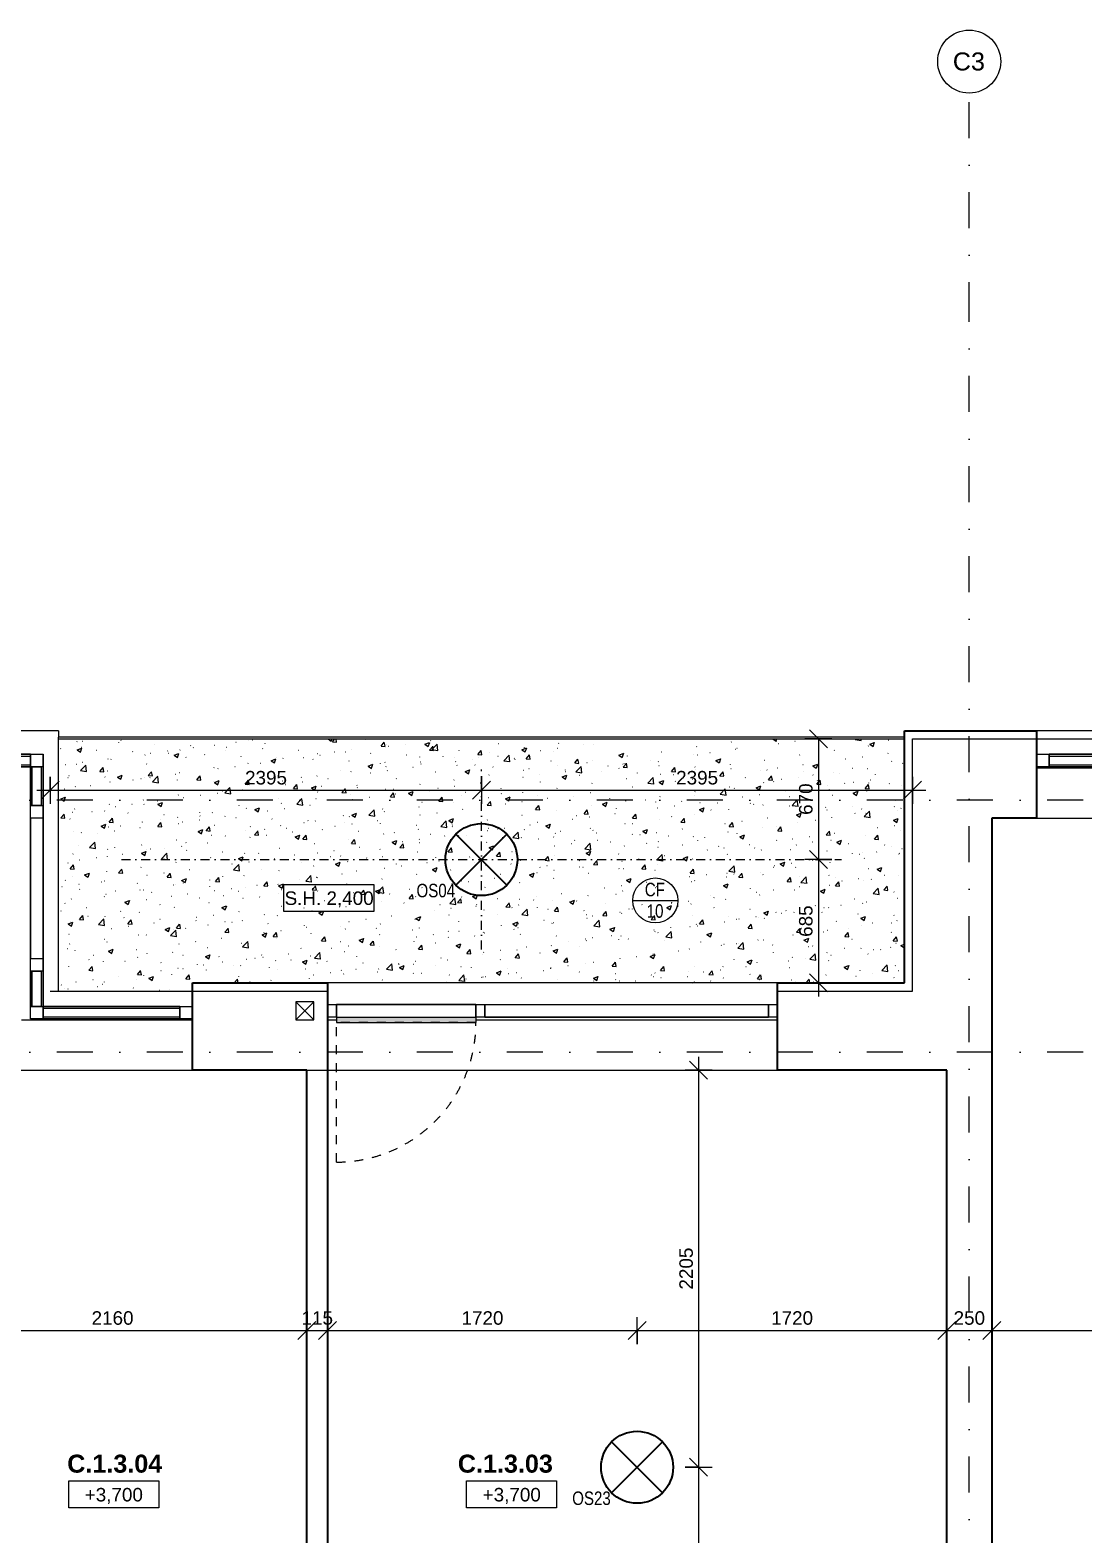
# Model space of a CAD drawing. Header units: millimetres. Extents: x -48113 to -1543, y -7799 to 11925.
# Drawn here: x -42052 to -36203, y 3573 to 11925 of the extents above; entities that cross this region are included whole.
import ezdxf

# ---------------------------------------------------------------- set-up
doc = ezdxf.new("R2010")
doc.units = ezdxf.units.MM
for name, pattern in [('ABMV_DashDot_2_2mm-S0_6mm', [110, 50, -30, 0, -30]), ('HA_Dash_2mm-S1mm', [100, 50, -50]), ('HA_DashDot_10mm-S3mm', [500, 200, -150, 0, -150])]:
    doc.linetypes.add(name, pattern=pattern)
for name, color, linetype, lineweight in [('-UNDERLAY_A-GLAZ-CWMG-OTLN', 9, 'Continuous', 5), ('A-____-____-DIMS', 9, 'Continuous', 5), ('A-____-____-DIMS-50', 9, 'Continuous', 5), ('A-AREA-____-IDEN', 9, 'Continuous', 9), ('A-CLNG-____-IDEN', 9, 'Continuous', 9), ('A-CLNG-____-OTLN', 9, 'Continuous', 9), ('A-CLNG-____-PATT', 9, 'Continuous', 9), ('A-DETL-____-OTLN', 9, 'Continuous', 25), ('A-DOOR-____-OTLN', 9, 'Continuous', 9), ('A-FLOR-____-OTLN', 9, 'Continuous', 9), ('A-GLAZ-CURT-MCUT', 9, 'Continuous', 5), ('A-GLAZ-CURT-OTLN', 9, 'Continuous', 5), ('A-GLAZ-CWMG-MCUT', 9, 'Continuous', 5), ('A-GLAZ-CWMG-OTLN', 9, 'Continuous', 5), ('A-WALL-____-MCUT', 9, 'Continuous', 25), ('A-WALL-____-OTLN', 9, 'Continuous', 9), ('E-LITE-EQPM-IDEN', 9, 'Continuous', 9), ('E-LITE-EQPM-OTLN', 9, 'Continuous', 9), ('G-____-____-DIMS', 9, 'Continuous', 5), ('I-WALL-____-MCUT', 9, 'Continuous', 25), ('I-WALL-____-OTLN', 9, 'Continuous', 9), ('M-HVAC-DUCT-OTLN', 9, 'Continuous', 9), ('S-GRID-____-IDEN', 9, 'Continuous', 9), ('S-GRID-____-OTLN', 9, 'Continuous', 5)]:
    doc.layers.add(name, color=color, linetype=linetype, lineweight=lineweight)
doc.styles.add('Arial', font='arial.ttf', dxfattribs={"height": 100})
doc.styles.add('Arial_1', font='arial.ttf', dxfattribs={"height": 75})
doc.styles.add('Arial_2', font='arial.ttf', dxfattribs={"width": 0.8, "height": 75})
doc.styles.add('Arial_B', font='arialbd.ttf', dxfattribs={"height": 100})
doc.dimstyles.new('Inner_Dimensions', dxfattribs={"dimscale": 304.8, "dimtxt": 76.519455, "dimasz": 0.328084, "dimexe": 0.246063, "dimexo": 0.0625, "dimgap": 0.032808, "dimtad": 1, "dimdec": 0, "dimzin": 0, "dimdsep": 46, "dimtxsty": 'Arial_1', "dimblk1": 'OBLIQUE', "dimblk2": 'OBLIQUE', "dimsah": 1, "dimcen": 0.09, "dimdle": 0.246063, "dimazin": 0, "dimtfac": 1, "dimtdec": 4, "dimtix": 1, "dimtmove": 0, "dimatfit": 3, "dimfxl": 0.246063, "dimfxlon": 1, "dimtvp": 1, "dimtolj": 1, "dimtzin": 0, "dimlwd": 9, "dimlwe": 9, "dimarcsym": 2})

# ---------------------------------------------------------------- blocks, each defined once
blk = doc.blocks.new('Rectangular Mullion - 70x70_Symetric_Offset0-1462708-DPS_1NP-C')
at = {"layer": '-UNDERLAY_A-GLAZ-CWMG-OTLN'}
for p, q in [((-44514.9, 7833.2), (-44514.9, 7903.2)), ((-42049.9, 7903.2), (-44514.9, 7903.2)), ((-42049.9, 7903.2), (-42049.9, 7833.2)), ((-42049.9, 7833.2), (-44514.9, 7833.2))]:
    blk.add_line(p, q, dxfattribs=at)
blk = doc.blocks.new('Rectangular Mullion - 70x70_Symetric_Offset0-1505272-DPS_1NP-C')
at = {"layer": '-UNDERLAY_A-GLAZ-CWMG-OTLN'}
for p, q in [((-42049.9, 7903.2), (-41979.9, 7903.2)), ((-42049.9, 7583.2), (-42049.9, 7903.2)), ((-41979.9, 7583.2), (-41979.9, 7903.2))]:
    blk.add_line(p, q, dxfattribs=at)
blk = doc.blocks.new('Rectangular Mullion - 70x70_Symetric_Offset0-1462711-DPS_1NP-C')
at = {"layer": '-UNDERLAY_A-GLAZ-CWMG-OTLN'}
for p, q in [((-41979.9, 6433.2), (-41979.9, 6503.2)), ((-41219.9, 6503.2), (-41979.9, 6503.2)), ((-41219.9, 6433.2), (-41979.9, 6433.2)), ((-41219.9, 6503.2), (-41219.9, 6433.2))]:
    blk.add_line(p, q, dxfattribs=at)
blk = doc.blocks.new('Rectangular Mullion - 70x70_Symetric_Offset0-2022180-DPS_1NP-C')
at = {"layer": '-UNDERLAY_A-GLAZ-CWMG-OTLN'}
for p, q in [((-36391.1, 7833.2), (-36391.1, 7903.2)), ((-33996.1, 7903.2), (-36391.1, 7903.2)), ((-33996.1, 7903.2), (-33996.1, 7833.2)), ((-33996.1, 7833.2), (-36391.1, 7833.2))]:
    blk.add_line(p, q, dxfattribs=at)
blk = doc.blocks.new('Obdélníková příčel - 50x70mm EXT-1501123-DPS_1NP-C')
at = {"layer": '-UNDERLAY_A-GLAZ-CWMG-OTLN'}
for p, q in [((-39524.9, 6443.2), (-39524.9, 6513.2)), ((-39524.9, 6513.2), (-37949.9, 6513.2)), ((-39524.9, 6443.2), (-37949.9, 6443.2)), ((-37949.9, 6513.2), (-37949.9, 6443.2))]:
    blk.add_line(p, q, dxfattribs=at)
blk = doc.blocks.new('Obdélníková příčel - 50x70mm EXT-1501125-DPS_1NP-C')
at = {"layer": '-UNDERLAY_A-GLAZ-CWMG-OTLN'}
for p, q in [((-40349.9, 6443.2), (-40349.9, 6513.2)), ((-40349.9, 6513.2), (-39574.9, 6513.2)), ((-40349.9, 6443.2), (-39574.9, 6443.2)), ((-39574.9, 6513.2), (-39574.9, 6443.2))]:
    blk.add_line(p, q, dxfattribs=at)
blk = doc.blocks.new('Rectangular Mullion - 70x70_Symetric_Offset0-1505059-DPS_1NP-C')
at = {"layer": '-UNDERLAY_A-GLAZ-CWMG-OTLN'}
for p, q in [((-42049.9, 6433.2), (-42049.9, 6733.2)), ((-41979.9, 6433.2), (-41979.9, 6733.2)), ((-41979.9, 6433.2), (-42049.9, 6433.2))]:
    blk.add_line(p, q, dxfattribs=at)
blk = doc.blocks.new('Rectangular Mullion - 70x70_Symetric_Offset0-1502155-DPS_1NP-C')
at = {"layer": '-UNDERLAY_A-GLAZ-CWMG-OTLN'}
for p, q in [((-42049.9, 6733.2), (-42049.9, 7583.2)), ((-41979.9, 6733.2), (-41979.9, 7583.2))]:
    blk.add_line(p, q, dxfattribs=at)
blk = doc.blocks.new('System Panel - Glazed_50mm_Offset50-1462710-DPS_1NP-C')
at = {"layer": 'A-GLAZ-CURT-MCUT'}
for p, q in [((-1232.5, 75), (-1232.5, 125)), ((-1232.5, 125), (1232.5, 125)), ((1232.5, 125), (1232.5, 75)), ((1232.5, 75), (-1232.5, 75))]:
    blk.add_line(p, q, dxfattribs=at)
blk = doc.blocks.new('Rectangular Mullion - 70x70_Symetric_Offset0-1395025-DPS_1NP-C')
at = {"layer": 'A-GLAZ-CWMG-MCUT'}
for p, q in [((0, -65), (-70, -65)), ((-70, -65), (-70, -135)), ((0, -135), (0, -65)), ((-70, -135), (0, -135))]:
    blk.add_line(p, q, dxfattribs=at)
blk = doc.blocks.new('System Panel - Glazed_50mm_Offset50-1502159-DPS_1NP-C')
at = {"layer": 'A-GLAZ-CURT-MCUT'}
for p, q in [((-107.5, 75), (-107.5, 125)), ((-107.5, 125), (107.5, 125)), ((107.5, 125), (107.5, 75)), ((107.5, 75), (-107.5, 75))]:
    blk.add_line(p, q, dxfattribs=at)
blk = doc.blocks.new('Rectangular Mullion - 70x70_Symetric_Offset0-1501645-DPS_1NP-C')
at = {"layer": 'A-GLAZ-CWMG-MCUT'}
for p, q in [((0, -65), (-70, -65)), ((-70, -65), (-70, -135)), ((0, -135), (0, -65)), ((-70, -135), (0, -135))]:
    blk.add_line(p, q, dxfattribs=at)
blk = doc.blocks.new('Rectangular Mullion - 70x70_Symetric_Offset0-1501646-DPS_1NP-C')
at = {"layer": 'A-GLAZ-CWMG-MCUT'}
for p, q in [((-70, -65), (0, -65)), ((-70, -135), (-70, -65)), ((0, -65), (0, -135)), ((0, -135), (-70, -135))]:
    blk.add_line(p, q, dxfattribs=at)
blk = doc.blocks.new('System Panel - Glazed_50mm_Offset50-1462713-DPS_1NP-C')
at = {"layer": 'A-GLAZ-CURT-MCUT'}
for p, q in [((-380, 75), (-380, 125)), ((-380, 125), (380, 125)), ((380, 125), (380, 75)), ((380, 75), (-380, 75))]:
    blk.add_line(p, q, dxfattribs=at)
blk = doc.blocks.new('Rectangular Mullion - 70x70_Symetric_Offset0-1395026-DPS_1NP-C')
at = {"layer": 'A-GLAZ-CWMG-MCUT'}
for p, q in [((-70, -65), (0, -65)), ((-70, -135), (-70, -65)), ((0, -65), (0, -135)), ((0, -135), (-70, -135))]:
    blk.add_line(p, q, dxfattribs=at)
blk = doc.blocks.new('System Panel - Glazed_50mm_Offset50-2022182-DPS_1NP-C')
at = {"layer": 'A-GLAZ-CURT-MCUT'}
for p, q in [((-1197.5, 75), (-1197.5, 125)), ((-1197.5, 125), (1197.5, 125)), ((1197.5, 125), (1197.5, 75)), ((1197.5, 75), (-1197.5, 75))]:
    blk.add_line(p, q, dxfattribs=at)
blk = doc.blocks.new('Rectangular Mullion - 70x70_Symetric_Offset0-2022181-DPS_1NP-C')
at = {"layer": 'A-GLAZ-CWMG-OTLN'}
for p, q in [((-36391.1, 7903.2), (-33997.2, 7903.2)), ((-36391.1, 7833.2), (-33997.2, 7833.2))]:
    blk.add_line(p, q, dxfattribs=at)
blk = doc.blocks.new('Rectangular Mullion - 70x70_Symetric_Offset0-1462709-DPS_1NP-C')
at = {"layer": 'A-GLAZ-CWMG-OTLN'}
for p, q in [((-44514.9, 7903.2), (-42049.9, 7903.2)), ((-44514.9, 7833.2), (-42049.9, 7833.2))]:
    blk.add_line(p, q, dxfattribs=at)
blk = doc.blocks.new('Rectangular Mullion - 70x70_Symetric_Offset0-1462712-DPS_1NP-C')
at = {"layer": 'A-GLAZ-CWMG-OTLN'}
for p, q in [((-41979.9, 6503.2), (-41219.9, 6503.2)), ((-41979.9, 6433.2), (-41219.9, 6433.2))]:
    blk.add_line(p, q, dxfattribs=at)
blk = doc.blocks.new('Rectangular Mullion - 70x70_Symetric_Offset0-1505057-DPS_1NP-C')
at = {"layer": 'A-GLAZ-CWMG-OTLN'}
for p, q in [((-42049.9, 6698.2), (-42049.9, 6503.2)), ((-41979.9, 6698.2), (-41979.9, 6503.2))]:
    blk.add_line(p, q, dxfattribs=at)
blk = doc.blocks.new('Systémový panel - Sklo-1501127-DPS_1NP-C')
at = {"layer": 'A-GLAZ-CURT-MCUT'}
for p, q in [((-787.5, -70), (-787.5, 0)), ((-787.5, 0), (787.5, 0)), ((787.5, 0), (787.5, -70)), ((787.5, -70), (-787.5, -70))]:
    blk.add_line(p, q, dxfattribs=at)
blk = doc.blocks.new('Obdélníková příčel - 50x70mm EXT-1501122-DPS_1NP-C')
at = {"layer": 'A-GLAZ-CWMG-OTLN'}
blk.add_line((-39574.9, 6513.2), (-40349.9, 6513.2), dxfattribs=at)
blk = doc.blocks.new('Obdélníková příčel - 50x70mm EXT-1501128-DPS_1NP-C')
at = {"layer": 'A-GLAZ-CWMG-MCUT'}
for p, q in [((0, 70), (-50, 70)), ((-50, 70), (-50, 0)), ((-50, 0), (0, 0)), ((0, 0), (0, 70))]:
    blk.add_line(p, q, dxfattribs=at)
blk = doc.blocks.new('Obdélníková příčel - 50x70mm EXT-1501129-DPS_1NP-C')
at = {"layer": 'A-GLAZ-CWMG-MCUT'}
for p, q in [((-50, 70), (0, 70)), ((-50, 0), (-50, 70)), ((0, 0), (-50, 0)), ((0, 70), (0, 0))]:
    blk.add_line(p, q, dxfattribs=at)
blk = doc.blocks.new('ABMV_CW_Single_Swing_Generic - Ex_Glass_SKLOPNE-1536050-DPS_1NP-C')
at = {"layer": 'A-DOOR-____-OTLN'}
blk.add_hatch(color=256, dxfattribs=at).paths.add_polyline_path([(-387.5, 30), (-387.5, 0), (387.5, 0), (387.5, 30), (211.5, 30)])
at = {"layer": 'A-DOOR-____-OTLN', "linetype": 'HA_Dash_2mm-S1mm', "lineweight": 5}
for p in [(387.5, 805), (-387.5, 30)]:
    blk.add_line(p, (387.5, 30), dxfattribs=at)
at = {"layer": 'A-DOOR-____-OTLN'}
for p, q in [((387.5, 30), (-387.5, 30)), ((-387.5, 15), (-387.5, 30)), ((-387.5, 0), (-387.5, 15)), ((387.5, 0), (-387.5, 0)), ((387.5, 15), (387.5, 30)), ((387.5, 0), (387.5, 15))]:
    blk.add_line(p, q, dxfattribs=at)
at = {"layer": 'A-DOOR-____-OTLN', "linetype": 'HA_Dash_2mm-S1mm', "lineweight": 5}
blk.add_arc((387.5, 30), 775, 90, 180, dxfattribs=at)
blk = doc.blocks.new('Obdélníková příčel - 50x70mm EXT-1501126-DPS_1NP-C')
at = {"layer": 'A-GLAZ-CWMG-MCUT'}
for p, q in [((25, 70), (-25, 70)), ((-25, 70), (-25, 0)), ((-25, 0), (25, 0)), ((25, 0), (25, 70))]:
    blk.add_line(p, q, dxfattribs=at)
blk = doc.blocks.new('System Panel - Glazed_50mm_Offset50-1502124-DPS_1NP-C')
at = {"layer": 'A-GLAZ-CURT-MCUT'}
for p, q in [((-97.5, 75), (-97.5, 125)), ((-97.5, 125), (97.5, 125)), ((97.5, 125), (97.5, 75)), ((97.5, 75), (-97.5, 75))]:
    blk.add_line(p, q, dxfattribs=at)
blk = doc.blocks.new('Rectangular Mullion - 70x70_Symetric_Offset0-1502156-DPS_1NP-C')
at = {"layer": 'A-GLAZ-CWMG-OTLN'}
for p, q in [((-42049.9, 7548.2), (-42049.9, 6768.2)), ((-41979.9, 7548.2), (-41979.9, 6768.2))]:
    blk.add_line(p, q, dxfattribs=at)
blk = doc.blocks.new('Rectangular Mullion - 70x70_Symetric_Offset0-1501643-DPS_1NP-C')
at = {"layer": 'A-GLAZ-CWMG-MCUT'}
for p, q in [((35, -65), (-35, -65)), ((-35, -65), (-35, -135)), ((35, -135), (35, -65)), ((-35, -135), (35, -135))]:
    blk.add_line(p, q, dxfattribs=at)
blk = doc.blocks.new('Rectangular Mullion - 70x70_Symetric_Offset0-1505273-DPS_1NP-C')
at = {"layer": 'A-GLAZ-CWMG-OTLN'}
for p, q in [((-42049.9, 7833.2), (-42049.9, 7618.2)), ((-41979.9, 7833.2), (-41979.9, 7618.2))]:
    blk.add_line(p, q, dxfattribs=at)
blk = doc.blocks.new('HA_LF_GenericSymbol - OS23_pokoje-1614891-DPS_1NP-C')
at = {"layer": 'E-LITE-EQPM-OTLN', "color": 11, "lineweight": 25}
for p, q in [((141.4, 141.4), (-141.4, -141.4)), ((-141.4, 141.4), (141.4, -141.4))]:
    blk.add_line(p, q, dxfattribs=at)
blk.add_circle((0, 0), 200, dxfattribs=at)
blk = doc.blocks.new('HA_LF_GenericSymbol - OS04_venkovni-1935413-DPS_1NP-C')
at = {"layer": 'E-LITE-EQPM-OTLN', "color": 11, "lineweight": 25}
for p, q in [((141.4, 141.4), (-141.4, -141.4)), ((-141.4, 141.4), (141.4, -141.4))]:
    blk.add_line(p, q, dxfattribs=at)
blk.add_circle((0, 0), 200, dxfattribs=at)
blk = doc.blocks.new('Grid - Radius 3_5mm-353793-DPS_1NP-C')
at = {"layer": 'S-GRID-____-IDEN'}
blk.add_circle((0, 0), 3.5, dxfattribs=at)
blk = doc.blocks.new('DIMBLOCK2-DPS_1NP-C')
at = {"layer": 'A-____-____-DIMS-50', "lineweight": 9, "transparency": 16777216}
for p, q in [((-42674.9, 4627.6), (-42674.9, 4777.6)), ((-40514.9, 4777.6), (-40514.9, 4627.6)), ((-40514.9, 4702.6), (-40514.9, 4777.6)), ((-42674.9, 4702.6), (-42724.9, 4652.6)), ((-42674.9, 4702.6), (-42624.9, 4752.6)), ((-42674.9, 4702.6), (-40514.9, 4702.6)), ((-42674.9, 4702.6), (-42674.9, 4627.6)), ((-40514.9, 4702.6), (-40564.9, 4652.6)), ((-40514.9, 4702.6), (-40464.9, 4752.6))]:
    blk.add_line(p, q, dxfattribs=at)
at = {"layer": 'A-____-____-DIMS-50', "color": 0, "lineweight": 9, "transparency": 16777216, "insert": (-41710.3, 4810), "char_height": 75, "width": 276.883, "attachment_point": 1, "line_spacing_factor": 0.941778, "style": 'Arial_1'}
blk.add_mtext('2160', dxfattribs=at)
blk = doc.blocks.new('_Oblique')
at = {"color": 0, "linetype": 'ByBlock', "lineweight": -2}
blk.add_line((-0.5, -0.5), (0.5, 0.5), dxfattribs=at)
blk = doc.blocks.new('DIMBLOCK3-DPS_1NP-C')
at = {"layer": 'A-____-____-DIMS-50', "lineweight": 9, "transparency": 16777216}
for p, q in [((-40514.9, 4777.6), (-40514.9, 4627.6)), ((-40514.9, 4702.6), (-40514.9, 4777.6)), ((-40399.9, 4777.6), (-40399.9, 4627.6)), ((-40399.9, 4702.6), (-40399.9, 4777.6)), ((-40514.9, 4702.6), (-40564.9, 4652.6)), ((-40514.9, 4702.6), (-40464.9, 4752.6)), ((-40514.9, 4702.6), (-40399.9, 4702.6)), ((-40399.9, 4702.6), (-40449.9, 4652.6)), ((-40399.9, 4702.6), (-40349.9, 4752.6))]:
    blk.add_line(p, q, dxfattribs=at)
at = {"layer": 'A-____-____-DIMS-50', "color": 0, "lineweight": 9, "transparency": 16777216, "insert": (-40543.9, 4810), "char_height": 75, "width": 207.662, "attachment_point": 1, "line_spacing_factor": 0.941778, "style": 'Arial_1'}
blk.add_mtext('115', dxfattribs=at)
blk = doc.blocks.new('DIMBLOCK4-DPS_1NP-C')
at = {"layer": 'A-____-____-DIMS-50', "lineweight": 9, "transparency": 16777216}
for p, q in [((-40399.9, 4777.6), (-40399.9, 4627.6)), ((-40399.9, 4702.6), (-40399.9, 4777.6)), ((-38679.9, 4627.6), (-38679.9, 4777.6)), ((-40399.9, 4702.6), (-40449.9, 4652.6)), ((-40399.9, 4702.6), (-40349.9, 4752.6)), ((-40399.9, 4702.6), (-38679.9, 4702.6)), ((-38679.9, 4702.6), (-38729.9, 4652.6)), ((-38679.9, 4702.6), (-38629.9, 4752.6)), ((-38679.9, 4702.6), (-38679.9, 4627.6))]:
    blk.add_line(p, q, dxfattribs=at)
at = {"layer": 'A-____-____-DIMS-50', "color": 0, "lineweight": 9, "transparency": 16777216, "insert": (-39655.3, 4810), "char_height": 75, "width": 276.883, "attachment_point": 1, "line_spacing_factor": 0.941778, "style": 'Arial_1'}
blk.add_mtext('1720', dxfattribs=at)
blk = doc.blocks.new('DIMBLOCK5-DPS_1NP-C')
at = {"layer": 'A-____-____-DIMS-50', "lineweight": 9, "transparency": 16777216}
for p, q in [((-38679.9, 4627.6), (-38679.9, 4777.6)), ((-36959.9, 4777.6), (-36959.9, 4627.6)), ((-36959.9, 4702.6), (-36959.9, 4777.6)), ((-38679.9, 4702.6), (-38729.9, 4652.6)), ((-38679.9, 4702.6), (-38629.9, 4752.6)), ((-38679.9, 4702.6), (-36959.9, 4702.6)), ((-38679.9, 4702.6), (-38679.9, 4627.6)), ((-36959.9, 4702.6), (-37009.9, 4652.6)), ((-36959.9, 4702.6), (-36909.9, 4752.6))]:
    blk.add_line(p, q, dxfattribs=at)
at = {"layer": 'A-____-____-DIMS-50', "color": 0, "lineweight": 9, "transparency": 16777216, "insert": (-37935.3, 4810), "char_height": 75, "width": 276.883, "attachment_point": 1, "line_spacing_factor": 0.941778, "style": 'Arial_1'}
blk.add_mtext('1720', dxfattribs=at)
blk = doc.blocks.new('DIMBLOCK6-DPS_1NP-C')
at = {"layer": 'A-____-____-DIMS-50', "lineweight": 9, "transparency": 16777216}
for p, q in [((-36959.9, 4777.6), (-36959.9, 4627.6)), ((-36959.9, 4702.6), (-36959.9, 4777.6)), ((-36709.9, 4777.6), (-36709.9, 4627.6)), ((-36709.9, 4702.6), (-36709.9, 4777.6)), ((-36959.9, 4702.6), (-37009.9, 4652.6)), ((-36959.9, 4702.6), (-36909.9, 4752.6)), ((-36959.9, 4702.6), (-36709.9, 4702.6)), ((-36709.9, 4702.6), (-36759.9, 4652.6)), ((-36709.9, 4702.6), (-36659.9, 4752.6))]:
    blk.add_line(p, q, dxfattribs=at)
at = {"layer": 'A-____-____-DIMS-50', "color": 0, "lineweight": 9, "transparency": 16777216, "insert": (-36921.4, 4810), "char_height": 75, "width": 207.662, "attachment_point": 1, "line_spacing_factor": 0.941778, "style": 'Arial_1'}
blk.add_mtext('250', dxfattribs=at)
blk = doc.blocks.new('DIMBLOCK7-DPS_1NP-C')
at = {"layer": 'A-____-____-DIMS-50', "lineweight": 9, "transparency": 16777216}
for p, q in [((-36709.9, 4777.6), (-36709.9, 4627.6)), ((-36709.9, 4702.6), (-36709.9, 4777.6)), ((-34684.9, 4627.6), (-34684.9, 4777.6)), ((-36709.9, 4702.6), (-36759.9, 4652.6)), ((-36709.9, 4702.6), (-36659.9, 4752.6)), ((-36709.9, 4702.6), (-34684.9, 4702.6)), ((-34684.9, 4702.6), (-34734.9, 4652.6)), ((-34684.9, 4702.6), (-34634.9, 4752.6)), ((-34684.9, 4702.6), (-34684.9, 4627.6))]:
    blk.add_line(p, q, dxfattribs=at)
at = {"layer": 'A-____-____-DIMS-50', "color": 0, "lineweight": 9, "transparency": 16777216, "insert": (-35812.8, 4810), "char_height": 75, "width": 276.883, "attachment_point": 1, "line_spacing_factor": 0.941778, "style": 'Arial_1'}
blk.add_mtext('2025', dxfattribs=at)
blk = doc.blocks.new('DIMBLOCK28-DPS_1NP-C')
at = {"layer": 'A-____-____-DIMS-50', "lineweight": 9, "transparency": 16777216}
for p, q in [((-38337.8, 6148.2), (-38387.8, 6198.2)), ((-38337.8, 6223.2), (-38337.8, 3943.2)), ((-38262.8, 6148.2), (-38412.8, 6148.2)), ((-38337.8, 6148.2), (-38287.8, 6098.2)), ((-38337.8, 6148.2), (-38262.8, 6148.2)), ((-38412.8, 3943.2), (-38262.8, 3943.2)), ((-38337.8, 3943.2), (-38412.8, 3943.2)), ((-38337.8, 3943.2), (-38387.8, 3993.2)), ((-38337.8, 3943.2), (-38287.8, 3893.2))]:
    blk.add_line(p, q, dxfattribs=at)
at = {"layer": 'A-____-____-DIMS-50', "color": 0, "lineweight": 9, "transparency": 16777216, "insert": (-38445.1, 4930.3), "char_height": 75, "width": 276.883, "attachment_point": 1, "rotation": 90, "line_spacing_factor": 0.941778, "style": 'Arial_1'}
blk.add_mtext('2205', dxfattribs=at)
blk = doc.blocks.new('DIMBLOCK29-DPS_1NP-C')
at = {"layer": 'A-____-____-DIMS-50', "lineweight": 9, "transparency": 16777216}
for p, q in [((-38412.8, 3943.2), (-38262.8, 3943.2)), ((-38337.8, 3943.2), (-38412.8, 3943.2)), ((-38337.8, 3943.2), (-38387.8, 3993.2)), ((-38337.8, 3943.2), (-38337.8, 1663.2)), ((-38337.8, 3943.2), (-38287.8, 3893.2)), ((-38337.8, 1738.2), (-38387.8, 1788.2)), ((-38262.8, 1738.2), (-38412.8, 1738.2)), ((-38337.8, 1738.2), (-38287.8, 1688.2)), ((-38337.8, 1738.2), (-38262.8, 1738.2))]:
    blk.add_line(p, q, dxfattribs=at)
at = {"layer": 'A-____-____-DIMS-50', "color": 0, "lineweight": 9, "transparency": 16777216, "insert": (-38445.1, 2725.3), "char_height": 75, "width": 276.883, "attachment_point": 1, "rotation": 90, "line_spacing_factor": 0.941778, "style": 'Arial_1'}
blk.add_mtext('2205', dxfattribs=at)
blk = doc.blocks.new('DIMBLOCK125-DPS_1NP-C')
at = {"layer": 'A-____-____-DIMS-50', "lineweight": 9, "transparency": 16777216}
for p, q in [((-41939.9, 7778.3), (-41939.9, 7628.3)), ((-41939.9, 7703.3), (-41939.9, 7778.3)), ((-39544.9, 7778.3), (-39544.9, 7628.3)), ((-39544.9, 7703.3), (-39544.9, 7778.3)), ((-42014.9, 7703.3), (-39544.9, 7703.3)), ((-41939.9, 7703.3), (-41989.9, 7653.3)), ((-41939.9, 7703.3), (-41889.9, 7753.3)), ((-39544.9, 7703.3), (-39594.9, 7653.3)), ((-39544.9, 7703.3), (-39494.9, 7753.3))]:
    blk.add_line(p, q, dxfattribs=at)
at = {"layer": 'A-____-____-DIMS-50', "color": 0, "lineweight": 9, "transparency": 16777216, "insert": (-40857.8, 7810.6), "char_height": 75, "width": 276.883, "attachment_point": 1, "line_spacing_factor": 0.941778, "style": 'Arial_1'}
blk.add_mtext('2395', dxfattribs=at)
blk = doc.blocks.new('DIMBLOCK126-DPS_1NP-C')
at = {"layer": 'A-____-____-DIMS-50', "lineweight": 9, "transparency": 16777216}
for p, q in [((-39544.9, 7778.3), (-39544.9, 7628.3)), ((-39544.9, 7703.3), (-39544.9, 7778.3)), ((-37149.9, 7778.3), (-37149.9, 7628.3)), ((-37149.9, 7703.3), (-37149.9, 7778.3)), ((-39544.9, 7703.3), (-39594.9, 7653.3)), ((-39544.9, 7703.3), (-39494.9, 7753.3)), ((-39544.9, 7703.3), (-37074.9, 7703.3)), ((-37149.9, 7703.3), (-37199.9, 7653.3)), ((-37149.9, 7703.3), (-37099.9, 7753.3))]:
    blk.add_line(p, q, dxfattribs=at)
at = {"layer": 'A-____-____-DIMS-50', "color": 0, "lineweight": 9, "transparency": 16777216, "insert": (-38462.8, 7810.6), "char_height": 75, "width": 276.883, "attachment_point": 1, "line_spacing_factor": 0.941778, "style": 'Arial_1'}
blk.add_mtext('2395', dxfattribs=at)
blk = doc.blocks.new('DIMBLOCK127-DPS_1NP-C')
at = {"layer": 'A-____-____-DIMS-50', "lineweight": 9, "transparency": 16777216}
for p, q in [((-37672.8, 7988.2), (-37722.8, 8038.2)), ((-37597.8, 7988.2), (-37747.8, 7988.2)), ((-37672.8, 7988.2), (-37672.8, 7318.2)), ((-37672.8, 7988.2), (-37622.8, 7938.2)), ((-37672.8, 7988.2), (-37597.8, 7988.2)), ((-37672.8, 7318.2), (-37722.8, 7368.2)), ((-37597.8, 7318.2), (-37747.8, 7318.2)), ((-37672.8, 7318.2), (-37622.8, 7268.2)), ((-37672.8, 7318.2), (-37597.8, 7318.2))]:
    blk.add_line(p, q, dxfattribs=at)
at = {"layer": 'A-____-____-DIMS-50', "color": 0, "lineweight": 9, "transparency": 16777216, "insert": (-37780.2, 7566.7), "char_height": 75, "width": 207.662, "attachment_point": 1, "rotation": 90, "line_spacing_factor": 0.941778, "style": 'Arial_1'}
blk.add_mtext('670', dxfattribs=at)
blk = doc.blocks.new('DIMBLOCK128-DPS_1NP-C')
at = {"layer": 'A-____-____-DIMS-50', "lineweight": 9, "transparency": 16777216}
for p, q in [((-37672.8, 7318.2), (-37722.8, 7368.2)), ((-37597.8, 7318.2), (-37747.8, 7318.2)), ((-37672.8, 7318.2), (-37672.8, 6558.2)), ((-37672.8, 7318.2), (-37622.8, 7268.2)), ((-37672.8, 7318.2), (-37597.8, 7318.2)), ((-37672.8, 6633.2), (-37722.8, 6683.2)), ((-37597.8, 6633.2), (-37747.8, 6633.2)), ((-37672.8, 6633.2), (-37622.8, 6583.2)), ((-37672.8, 6633.2), (-37597.8, 6633.2))]:
    blk.add_line(p, q, dxfattribs=at)
at = {"layer": 'A-____-____-DIMS-50', "color": 0, "lineweight": 9, "transparency": 16777216, "insert": (-37780.2, 6889.2), "char_height": 75, "width": 207.662, "attachment_point": 1, "rotation": 90, "line_spacing_factor": 0.941778, "style": 'Arial_1'}
blk.add_mtext('685', dxfattribs=at)
blk = doc.blocks.new('Spot Elevations - Generic-448778-DPS_1NP-C')
at = {"layer": 'G-____-____-DIMS', "lineweight": 9}
for p, q in [((-5, 0), (-5, 3)), ((-5, 3), (5, 3)), ((5, 3), (5, 0)), ((5, 0), (-5, 0))]:
    blk.add_line(p, q, dxfattribs=at)
blk = doc.blocks.new('HA_Tag_Ceiling - Group _ Type Mark-1700485-DPS_1NP-C')
at = {"layer": 'A-CLNG-____-IDEN'}
blk.add_line((-2.5, 0), (2.5, 0), dxfattribs=at)
blk.add_circle((0, 0), 2.5, dxfattribs=at)

msp = doc.modelspace()

# ---------------------------------------------------------------- hatches: boundary and pattern name
at = {"layer": 'A-CLNG-____-PATT', "lineweight": 5}
h = msp.add_hatch(dxfattribs=at)
h.set_pattern_fill('FP_2', color=256, style=0, pattern_type=2)
h.set_pattern_definition([(50, (0, 0), (268.9728, -23.5317), [28.125, -309.375]), (355, (0, 0), (-52.0318, 282.0722), [22.5, -247.5]), (100.451, (22.41, -1.96), (216.9426, 258.5382), [23.903, -262.928]), (46.184, (0, 75), (400.2152, -62.0716), [42.188, -464.063]), (96.636, (33.35, 69.83), (350.496, 365.297), [35.854, -394.392]), (351.184, (0, 75), (350.4995, 365.2935), [33.75, -371.25]), (21, (37.5, 56.25), (223.8405, -150.9819), [28.125, -309.375]), (326, (37.5, 56.25), (91.2433, 271.9314), [22.5, -247.5]), (71.451, (56.15, 43.67), (315.084, 120.9468), [23.903, -262.928]), (37.5, (0, 0), (4.55985, 124.8345), [1.676, -242.824, 1.676, -249.574, -248.437]), (37.5, (0, 0), (4.55985, 124.8345), [-495.75, 1.676, -246.761]), (7.5, (0, 0), (98.6515, 147.90495), [1.676, -141.574, 1.676, -237.199, -94.688]), (7.5, (0, 0), (98.6515, 147.90495), [-382.125, 1.676, -93.011]), (327.5, (-83.62, 0), (200.18384, -8.45835), [1.676, -92.074, 1.676, -290.824, -388.125]), (327.5, (-83.62, 0), (200.18384, -8.45835), [-386.25, 1.676, -386.449]), (317.5, (-121.12, 0), (218.6952, 37.539), [1.676, -120.199, 1.676, -192.574, -275.625]), (317.5, (-121.12, 0), (218.6952, 37.539), [-316.125, 1.676, -273.949])])
h.paths.add_polyline_path([(-41149.9, 6588.2), (-41149.9, 6633.2), (-37194.9, 6633.2), (-37194.9, 7988.2), (-41894.9, 7988.2), (-41894.9, 6588.2), (-41751.2, 6588.2)])

# ---------------------------------------------------------------- linework, layer by layer
at = {"layer": 'A-CLNG-____-OTLN'}
msp.add_line((-41894.9, 7988.2), (-37194.9, 7988.2), dxfattribs=at)
at = {"layer": 'A-DETL-____-OTLN', "linetype": 'ABMV_DashDot_2_2mm-S0_6mm', "lineweight": 5}
for p, q in [((-39544.9, 6818.2), (-39544.9, 7818.2)), ((-41544.9, 7318.2), (-37544.9, 7318.2))]:
    msp.add_line(p, q, dxfattribs=at)
at = {"layer": 'A-FLOR-____-OTLN'}
for p, q in [((-36461.1, 7828.2), (-34024.9, 7828.2)), ((-36461.1, 7548.2), (-34304.9, 7548.2)), ((-41939.9, 6588.2), (-41149.9, 6588.2)), ((-42099.9, 6428.2), (-41149.9, 6428.2)), ((-40399.9, 6428.2), (-40349.9, 6428.2)), ((-39574.9, 6428.2), (-37899.9, 6428.2)), ((-42379.9, 6148.2), (-41149.9, 6148.2)), ((-40399.9, 6148.2), (-37899.9, 6148.2))]:
    msp.add_line(p, q, dxfattribs=at)
at = {"layer": 'A-WALL-____-MCUT'}
for p, q in [((-37194.9, 6633.2), (-37194.9, 8033.2)), ((-37194.9, 8033.2), (-36461.1, 8033.2)), ((-36461.1, 8033.2), (-36461.1, 7548.2)), ((-36461.1, 7548.2), (-36709.9, 7548.2)), ((-36709.9, 7548.2), (-36709.9, 6148.2)), ((-41149.9, 6633.2), (-40399.9, 6633.2)), ((-41149.9, 6428.2), (-41149.9, 6633.2)), ((-40399.9, 6633.2), (-40399.9, 6428.2)), ((-37899.9, 6148.2), (-37899.9, 6633.2)), ((-37899.9, 6633.2), (-37194.9, 6633.2)), ((-36959.9, 6148.2), (-37899.9, 6148.2))]:
    msp.add_line(p, q, dxfattribs=at)
at = {"layer": 'A-WALL-____-MCUT', "lineweight": 9}
for p, q in [((-37149.9, 6588.2), (-37149.9, 6633.2)), ((-40514.9, 6148.2), (-40399.9, 6148.2))]:
    msp.add_line(p, q, dxfattribs=at)
at = {"layer": 'A-WALL-____-OTLN'}
for p, q in [((-41894.9, 8033.2), (-44584.9, 8033.2)), ((-41894.9, 8033.2), (-41894.9, 7998.2)), ((-33819.9, 8033.2), (-36461.1, 8033.2)), ((-41894.9, 6588.2), (-41894.9, 7988.2)), ((-37149.9, 6633.2), (-37149.9, 7988.2)), ((-37149.9, 7988.2), (-33819.9, 7988.2)), ((-37899.9, 6633.2), (-40399.9, 6633.2)), ((-41149.9, 6588.2), (-40399.9, 6588.2)), ((-37899.9, 6588.2), (-37149.9, 6588.2))]:
    msp.add_line(p, q, dxfattribs=at)
at = {"layer": 'I-WALL-____-MCUT'}
for p, q in [((-41149.9, 6148.2), (-41149.9, 6428.2)), ((-40399.9, 6428.2), (-40399.9, 1738.2)), ((-40514.9, 6148.2), (-41149.9, 6148.2)), ((-40514.9, 1738.2), (-40514.9, 6148.2)), ((-36959.9, 1738.2), (-36959.9, 6148.2)), ((-36709.9, 6148.2), (-36709.9, 238.2))]:
    msp.add_line(p, q, dxfattribs=at)
at = {"layer": 'I-WALL-____-OTLN'}
for p in [(-37194.9, 7998.2), (-41894.9, 7988.2)]:
    msp.add_line(p, (-41894.9, 7998.2), dxfattribs=at)
at = {"layer": 'M-HVAC-DUCT-OTLN', "lineweight": 5}
for p, q in [((-40474.9, 6428.5), (-40574.9, 6528.5)), ((-40474.9, 6528.5), (-40574.9, 6428.5)), ((-40474.9, 6528.5), (-40574.9, 6528.5)), ((-40574.9, 6528.5), (-40574.9, 6428.5)), ((-40474.9, 6428.5), (-40474.9, 6528.5)), ((-40574.9, 6428.5), (-40474.9, 6428.5))]:
    msp.add_line(p, q, dxfattribs=at)
at = {"layer": 'S-GRID-____-OTLN', "linetype": 'HA_DashDot_10mm-S3mm', "lineweight": 9}
for p, q in [((-36834.9, 10325.3), (-36834.9, 11575.3)), ((-36834.9, -6198.9), (-36834.9, 10325.3)), ((-22199.7, 7648.2), (-46512.7, 7648.2)), ((-22199.7, 6248.2), (-46512.7, 6248.2))]:
    msp.add_line(p, q, dxfattribs=at)

# ---------------------------------------------------------------- block references
at = {"layer": '-UNDERLAY_A-GLAZ-CWMG-OTLN'}
for name in ['Rectangular Mullion - 70x70_Symetric_Offset0-1462708-DPS_1NP-C', 'Rectangular Mullion - 70x70_Symetric_Offset0-1505272-DPS_1NP-C', 'Rectangular Mullion - 70x70_Symetric_Offset0-2022180-DPS_1NP-C', 'Rectangular Mullion - 70x70_Symetric_Offset0-1502155-DPS_1NP-C', 'Rectangular Mullion - 70x70_Symetric_Offset0-1505059-DPS_1NP-C', 'Rectangular Mullion - 70x70_Symetric_Offset0-1462711-DPS_1NP-C', 'Obdélníková příčel - 50x70mm EXT-1501125-DPS_1NP-C', 'Obdélníková příčel - 50x70mm EXT-1501123-DPS_1NP-C']:
    msp.add_blockref(name, (0, 0), dxfattribs=at)
at = {"layer": 'A-CLNG-____-IDEN', "xscale": 49.99999999999998, "yscale": 49.99999999999998, "zscale": 49.99999999999998}
msp.add_blockref('HA_Tag_Ceiling - Group _ Type Mark-1700485-DPS_1NP-C', (-38578.6, 7091.2), dxfattribs=at)
at = {"layer": 'A-DOOR-____-OTLN', "rotation": 180}
msp.add_blockref('ABMV_CW_Single_Swing_Generic - Ex_Glass_SKLOPNE-1536050-DPS_1NP-C', (-39962.4, 6443.2), dxfattribs=at)
at = {"layer": 'A-GLAZ-CURT-OTLN'}
for name, p in [('System Panel - Glazed_50mm_Offset50-1462710-DPS_1NP-C', (-43282.4, 7768.2)), ('System Panel - Glazed_50mm_Offset50-2022182-DPS_1NP-C', (-35193.6, 7768.2)), ('System Panel - Glazed_50mm_Offset50-1462713-DPS_1NP-C', (-41599.9, 6368.2))]:
    msp.add_blockref(name, p, dxfattribs=at)
for name, p, rotation in [('System Panel - Glazed_50mm_Offset50-1502159-DPS_1NP-C', (-42114.9, 7725.7), 269.9999999999996), ('System Panel - Glazed_50mm_Offset50-1502124-DPS_1NP-C', (-42114.9, 6600.7), 269.9999999999996), ('Systémový panel - Sklo-1501127-DPS_1NP-C', (-38737.4, 6443.2), 180)]:
    msp.add_blockref(name, p, dxfattribs=dict(at, rotation=rotation))
at = {"layer": 'A-GLAZ-CWMG-OTLN'}
for name, p in [('Rectangular Mullion - 70x70_Symetric_Offset0-1462709-DPS_1NP-C', (0, 0)), ('Rectangular Mullion - 70x70_Symetric_Offset0-2022181-DPS_1NP-C', (0, 0)), ('Rectangular Mullion - 70x70_Symetric_Offset0-1505273-DPS_1NP-C', (0, 0)), ('Rectangular Mullion - 70x70_Symetric_Offset0-1502156-DPS_1NP-C', (0, 0)), ('Rectangular Mullion - 70x70_Symetric_Offset0-1505057-DPS_1NP-C', (0, 0)), ('Rectangular Mullion - 70x70_Symetric_Offset0-1462712-DPS_1NP-C', (0, 0)), ('Obdélníková příčel - 50x70mm EXT-1501122-DPS_1NP-C', (0, 0)), ('Obdélníková příčel - 50x70mm EXT-1501129-DPS_1NP-C', (-37899.9, 6443.2))]:
    msp.add_blockref(name, p, dxfattribs=at)
at = {"layer": 'A-GLAZ-CWMG-OTLN', "extrusion": (0, 0, -1)}
for name, p, rotation in [('Rectangular Mullion - 70x70_Symetric_Offset0-1395025-DPS_1NP-C', (41979.9, 7768.2), 180), ('Rectangular Mullion - 70x70_Symetric_Offset0-1501643-DPS_1NP-C', (42114.9, 7583.2), 270.0000000000004), ('Rectangular Mullion - 70x70_Symetric_Offset0-1501643-DPS_1NP-C', (42114.9, 6733.2), 270.0000000000004), ('Rectangular Mullion - 70x70_Symetric_Offset0-1501645-DPS_1NP-C', (42114.9, 6433.2), 270.0000000000004), ('Rectangular Mullion - 70x70_Symetric_Offset0-1395025-DPS_1NP-C', (41149.9, 6368.2), 180)]:
    msp.add_blockref(name, p, dxfattribs=dict(at, rotation=rotation))
at = {"layer": 'A-GLAZ-CWMG-OTLN'}
for name, p, rotation in [('Rectangular Mullion - 70x70_Symetric_Offset0-1501646-DPS_1NP-C', (-42114.9, 7903.2), 89.99999999999959), ('Rectangular Mullion - 70x70_Symetric_Offset0-1395026-DPS_1NP-C', (-36461.1, 7768.2), 180), ('Rectangular Mullion - 70x70_Symetric_Offset0-1395026-DPS_1NP-C', (-42049.9, 6368.2), 180)]:
    msp.add_blockref(name, p, dxfattribs=dict(at, rotation=rotation))
at = {"layer": 'A-GLAZ-CWMG-OTLN', "extrusion": (0, 0, -1)}
for name, p in [('Obdélníková příčel - 50x70mm EXT-1501128-DPS_1NP-C', (40399.9, 6443.2)), ('Obdélníková příčel - 50x70mm EXT-1501126-DPS_1NP-C', (39549.9, 6443.2))]:
    msp.add_blockref(name, p, dxfattribs=at)
at = {"layer": 'E-LITE-EQPM-OTLN', "color": 11, "lineweight": 25}
for name, p in [('HA_LF_GenericSymbol - OS04_venkovni-1935413-DPS_1NP-C', (-39544.9, 7318.2)), ('HA_LF_GenericSymbol - OS23_pokoje-1614891-DPS_1NP-C', (-38679.9, 3943.2))]:
    msp.add_blockref(name, p, dxfattribs=at)
at = {"layer": 'G-____-____-DIMS', "lineweight": 9, "xscale": 49.99999999999998, "yscale": 49.99999999999998, "zscale": 49.99999999999998}
for p in [(-40391.4, 7030.5), (-41587.5, 3717.7), (-39376.8, 3717.7)]:
    msp.add_blockref('Spot Elevations - Generic-448778-DPS_1NP-C', p, dxfattribs=at)
at = {"layer": 'S-GRID-____-IDEN', "xscale": 49.99999999999998, "yscale": 49.99999999999998, "zscale": 49.99999999999998}
msp.add_blockref('Grid - Radius 3_5mm-353793-DPS_1NP-C', (-36834.9, 11750.3), dxfattribs=at)

# ---------------------------------------------------------------- texts
at = {"layer": 'A-AREA-____-IDEN', "lineweight": 5, "char_height": 100, "width": 653.375, "attachment_point": 1, "style": 'Arial_B'}
for s, insert in [('C.1.3.04', (-41845.7, 4013.5)), ('C.1.3.03', (-39675.7, 4013.5))]:
    msp.add_mtext(s, dxfattribs=dict(at, insert=insert))
at = {"layer": 'A-CLNG-____-IDEN', "lineweight": 5, "char_height": 75, "attachment_point": 1, "style": 'Arial_2'}
for s, insert, width in [('CF', (-38637, 7189.4), 137.89), ('10', (-38626.4, 7070.3), 115.443)]:
    msp.add_mtext(s, dxfattribs=dict(at, insert=insert, width=width))
at = {"layer": 'E-LITE-EQPM-IDEN', "lineweight": 5, "char_height": 75, "width": 262.953, "attachment_point": 1, "style": 'Arial_2'}
for s, insert in [('OS04', (-39905.3, 7183.9)), ('OS23', (-39040.3, 3808.9))]:
    msp.add_mtext(s, dxfattribs=dict(at, insert=insert))
at = {"layer": 'G-____-____-DIMS', "lineweight": 9, "insert": (-40638.1, 7141.4), "char_height": 75, "width": 592.246, "attachment_point": 1, "line_spacing_factor": 0.941778, "style": 'Arial_1'}
msp.add_mtext('S.H. 2,400', dxfattribs=at)
at = {"layer": 'S-GRID-____-IDEN', "lineweight": 5, "insert": (-36925.8, 11801), "char_height": 100, "width": 220.464, "attachment_point": 1, "style": 'Arial'}
msp.add_mtext('C3', dxfattribs=at)

# ---------------------------------------------------------------- dimensions: what is measured, and where the dimension line sits
at = {"layer": 'A-____-____-DIMS', "lineweight": 9}
for base, p1, p2, override, picture, middle in [((-37672.8, 7318.2), (-37597.8, 7988.2), (-37597.8, 7318.2), {"dimpost": '<>', "dimfxl": 670}, 'DIMBLOCK127-DPS_1NP-C', (-37721.1, 7653.2)), ((-37672.8, 6633.2), (-37597.8, 7318.2), (-37597.8, 6633.2), {"dimpost": '<>', "dimfxl": 685}, 'DIMBLOCK128-DPS_1NP-C', (-37721.1, 6975.7)), ((-38337.8, 3943.2), (-38262.8, 6148.2), (-38412.8, 3943.2), {"dimpost": '<>', "dimfxl": 2210.096152}, 'DIMBLOCK28-DPS_1NP-C', (-38386.1, 5045.7)), ((-38337.8, 1738.2), (-38412.8, 3943.2), (-38262.8, 1738.2), {"dimpost": '<>', "dimfxl": 2210.096152}, 'DIMBLOCK29-DPS_1NP-C', (-38386.1, 2840.7))]:
    dim = msp.add_linear_dim(base=base, p1=p1, p2=p2, angle=90, dimstyle='Inner_Dimensions', override=override, dxfattribs=at)
    dim.commit()
    dim.dimension.update_dxf_attribs({"geometry": picture, "text_midpoint": middle})
for base, p1, p2, override, picture, middle in [((-39544.9, 7703.3), (-41939.9, 7778.3), (-39544.9, 7778.3), {"dimpost": '<>', "dimfxl": 2395}, 'DIMBLOCK125-DPS_1NP-C', (-40742.4, 7751.6)), ((-37149.9, 7703.3), (-39544.9, 7778.3), (-37149.9, 7778.3), {"dimpost": '<>', "dimfxl": 2395}, 'DIMBLOCK126-DPS_1NP-C', (-38347.4, 7751.6)), ((-40514.9, 4702.6), (-42674.9, 4627.6), (-40514.9, 4777.6), {"dimpost": '<>', "dimfxl": 2165.202069}, 'DIMBLOCK2-DPS_1NP-C', (-41594.9, 4750.9)), ((-40399.9, 4702.6), (-40514.9, 4777.6), (-40399.9, 4777.6), {"dimpost": '<>', "dimfxl": 115}, 'DIMBLOCK3-DPS_1NP-C', (-40457.4, 4750.9)), ((-38679.9, 4702.6), (-40399.9, 4777.6), (-38679.9, 4627.6), {"dimpost": '<>', "dimfxl": 1726.528308}, 'DIMBLOCK4-DPS_1NP-C', (-39539.9, 4750.9)), ((-36959.9, 4702.6), (-38679.9, 4627.6), (-36959.9, 4777.6), {"dimpost": '<>', "dimfxl": 1726.528308}, 'DIMBLOCK5-DPS_1NP-C', (-37819.9, 4750.9)), ((-36709.9, 4702.6), (-36959.9, 4777.6), (-36709.9, 4777.6), {"dimpost": '<>', "dimfxl": 250}, 'DIMBLOCK6-DPS_1NP-C', (-36834.9, 4750.9)), ((-34684.9, 4702.6), (-36709.9, 4777.6), (-34684.9, 4627.6), {"dimpost": '<>', "dimfxl": 2030.547956}, 'DIMBLOCK7-DPS_1NP-C', (-35697.4, 4750.9))]:
    dim = msp.add_linear_dim(base=base, p1=p1, p2=p2, dimstyle='Inner_Dimensions', override=override, dxfattribs=at)
    dim.commit()
    dim.dimension.update_dxf_attribs({"geometry": picture, "text_midpoint": middle})

# ---------------------------------------------------------------- next in the draw order: texts
at = {"layer": 'G-____-____-DIMS', "lineweight": 9, "char_height": 75, "width": 386.567, "attachment_point": 1, "line_spacing_factor": 0.941778, "style": 'Arial_1', "bg_fill": 3, "box_fill_scale": 1.25, "bg_fill_color": 256, "bg_fill_true_color": 13158600, "bg_fill_transparency": 0}
for insert in [(-41748.5, 3828.6), (-39537.9, 3828.6)]:
    msp.add_mtext('+3,700', dxfattribs=dict(at, insert=insert))

doc.saveas('drawing.dxf')
